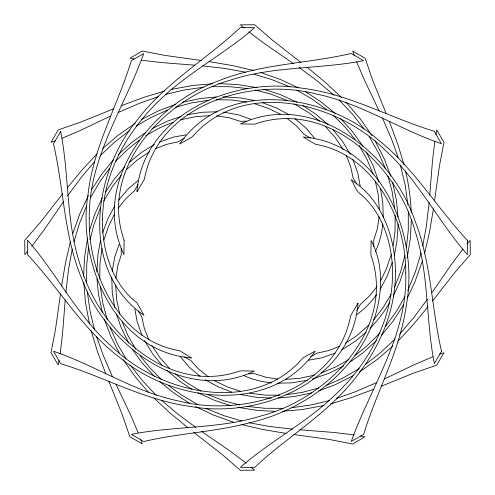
<?xml version="1.0" encoding="UTF-8"?>
<svg xmlns="http://www.w3.org/2000/svg" width="495" height="495" viewBox="0 0 495 495"><rect width="100%" height="100%" fill="white"/><g stroke="black" fill="none" stroke-linecap="round" stroke-linejoin="round"><path stroke-width="0.74" d="M411.357 219.718L410.355 238.646L407.156 257.957M83.636 276.309L84.49 257.938L87.64 237.953M96.834 271.866L97.942 254.541L100.516 240.422M398.153 223.95L396.91 241.61L394.292 255.377M111.752 277.132L112.266 292.892L114.797 307.791M383.248 217.806L382.814 202.894L380.507 188.552M65.222 299.834L62.525 334.007L60.112 354.061M429.765 195.296L432.407 161.723L434.796 141.533M115.88 278.326L117.692 266.118L121.281 254.82L121.201 248.391M379.114 216.742L377.32 228.826L373.719 240.18L373.799 246.609M65.86 292.403L68.558 269.311L72.258 249.103M429.146 202.486L426.356 226.246L422.674 246.182M112.155 271.39L114.791 256.701L119.171 244.431M382.808 224.025C381.824 233.498 379.473 242.872 375.396 251.497M60.514 293.683L55.415 329.973L50.997 352.644L58.212 364.976L59.041 360.564M434.591 200.586L439.436 165.974L444.003 142.356L436.788 130.024L435.953 134.467M61.578 286.122L65.532 262.641L70.482 241.412M406.426 247.543L408.27 230.367L408.325 211.872M433.447 208.723L429.549 231.957L424.463 253.811M88.525 247.797L86.73 264.615L86.65 282.936M393.216 245.631L395.016 231.524L395.202 215.381M101.964 248.434L99.928 264.287L99.755 278.994M90.003 239.716L94.019 224.452L100.454 207.751M404.922 255.63L400.579 271.786L394.552 287.236M421.066 252.951L415.491 271.613L407.732 290.695M74.002 241.764L79.287 224.025L86.761 205.382M89.292 231.109L94.607 214.651L102.23 197.951M391.217 254.554L386.638 268.309L381.002 280.009M103.87 240.106L108.516 226.314L114.215 214.607M405.615 264.268L400.164 280.956L393.278 296.09M422.396 260.933L414.977 281.692L407.342 298.046M72.703 233.733L79.85 213.741L88.469 195.432M392.325 262.455L386.966 276.587L380.259 289.117M102.694 232.489L108.133 218.208L114.772 205.833M404.786 296.703L396.613 311.009L385.512 326.508M103.808 200.908L112.569 186.392L121.108 175.403M90.727 197.288L100.132 181.3L109.475 168.498M390.994 294.476L382.845 308.001L373.706 319.807M138.025 184.499L134.535 190.73L125.928 198.551L118.373 207.987M356.975 310.501L360.465 304.27L369.536 295.942L376.899 286.611M91.779 189.492L101.494 174.5L113.565 159.582M389.812 302.321C384.293 311.745 377.679 320.543 370.043 328.358M403.759 304.586L393.123 321.032L381.268 335.585M105.584 191.986L114.079 179.314L124.796 166.79M432.011 292.613L451.013 264.974L462.955 249.047M63.496 201.657L43.696 230.435L31.791 246.275M67.642 195.717L81.298 177.334L94.273 161.995M427.364 299.271L413.808 317.524L399.508 334.329M376.627 294.525C371.157 302.16 364.561 309.047 356.876 314.48M118.732 199.98L128.174 188.911L137.926 180.656M432.457 301.096L454.979 272.256L470.25 254.696L470.163 240.409L466.927 244.19M62.593 193.842L40.33 222.366L24.75 240.304L24.837 254.591L27.708 251.243M67.209 187.945L82.09 169.915L97.063 153.889M428.045 306.739L412.168 325.933L397.782 341.253M380.042 332.937L366.931 345.962L355.101 355.361M115.706 161.222L127.017 149.973L139.281 140.091M99.693 156.222L114.407 142.331L130.043 130.166M395.27 338.821L380.327 352.898L365.298 364.592M376.627 340.48L362.519 353.17L349.427 362.489M118.472 154.415L132.443 141.861L145.487 132.567M368.899 324.998L356.487 335.944L345.498 343.183M126.491 169.606L137.48 159.848L149.515 151.804M102.719 148.451L117.996 135.364L135.383 123.162M392.931 345.943L377.555 359.209L359.389 371.986M366.281 332.083L355.33 341.265L341.736 349.885M129.214 162.453L141.23 152.608L154.459 144.497M136.175 126.058L150.585 117.699L167.588 110.026M145.666 135.748L160.015 127.685L173.077 122.222M359.265 368.657L342.138 378.465L326.131 385.463M348.969 359.5L336.427 366.609L321.249 373.013M184.19 138.198L178.052 141.848L166.623 144.348L155.288 148.785M310.81 356.802L316.949 353.152L328.631 350.578L339.657 346.24M343.771 365.885L328.804 373.317L312.258 379.059M353.678 375.408L335.294 384.671L318.743 390.858M141.737 119.351L158.078 111.041L175.719 104.315M151.971 128.688L167.502 121.133L181.139 116.375M110.577 116.028L80.778 130.247L62.29 138.198M384.423 378.972L414.222 364.753L432.71 356.802M118.218 112.452L139.46 103.313L158.629 96.494M376.782 382.548L355.54 391.687L336.371 398.506M159.545 142.046L173.343 137.127L186.021 134.826M335.134 353.09L321.589 357.891L308.484 360.218M113.609 108.82L80.79 122.098L58.187 129.894L51.121 142.306L55.304 140.84M381.391 386.18L414.21 372.902L436.813 365.106L443.879 352.694L439.696 354.16M121.126 105.782L143.81 97.342L164.488 91.092M373.874 389.219L351.19 397.658L330.512 403.908M175.279 107.285L191.633 102.861L208.445 100.281M318.811 388.012L302.488 392.325L286.03 394.769M165.701 94.384L183.565 90.115L203.197 87.275M329.299 400.616L311.435 404.885L291.803 407.725M180.725 119.79L195.376 116.678L210.059 115.632M314.387 375.179L299.32 378.372L285.312 379.38M182.451 102.329L200.494 98.511L216.167 96.977M311.887 392.857L294.407 396.501L278.184 398.042M170.967 89.49L192.815 85.443L212.732 83.748M324.033 405.51L302.185 409.557L282.268 411.252M187.209 114.797L202.108 112.266L217.868 111.752M307.537 380.253L291.963 382.821L277.175 383.248M279.929 395.189L265.363 395.14L249.672 393.271M212.064 86.65L230.385 86.73L247.203 88.525M282.936 408.35L264.615 408.27L247.797 406.475M216.006 99.755L230.713 99.928L246.566 101.964M246.609 121.201L240.18 121.281L228.882 117.692L216.674 115.88M248.391 373.799L254.82 373.719L266.298 377.351L277.745 379.083M218.691 83.636L237.062 84.49L257.047 87.64M271.279 398.159L256.385 397.281L240.422 394.484M275.554 411.357L257.938 410.51L237.953 407.36M223.134 96.834L240.459 97.942L254.579 100.516M194.801 65.192L161.197 62.543L141.607 60.217M299.834 429.778L334.007 432.475L354.061 434.888M202.597 65.86L224.773 68.428L245.471 72.165M292.403 429.14L269.311 426.443L249.103 422.742M223.61 112.155L238.299 114.791L250.569 119.171M271.755 382.882C262.115 381.954 252.561 379.628 243.775 375.526M201.446 60.526L165.126 55.428L142.356 50.997L130.024 58.212L134.096 58.979M293.683 434.486L329.973 439.585L352.644 444.003L364.976 436.788L360.564 435.959M286.122 433.422L262.641 429.468L241.412 424.518M209.051 61.603L232.576 65.575L253.985 70.593M255.284 90.003L270.548 94.019L287.249 100.454M239.716 404.997L224.452 400.981L207.751 394.546M241.764 420.998L224.025 415.713L205.382 408.239M263.891 89.292L280.349 94.607L297.05 102.23M231.109 405.708L214.651 400.393L197.951 392.77M253.861 74.163L271.526 79.478L289.99 86.928M240.459 391.217L228.022 387.177L214.7 380.841M254.894 103.87L268.686 108.516L280.393 114.215M260.803 72.561L280.962 79.726L298.466 87.887M233.733 422.297L213.741 415.15L195.432 406.531M262.511 102.694L276.792 108.133L289.167 114.772M231.604 392.028L218.196 386.861L205.091 379.752M296.833 90.276L311.64 98.783L326.465 109.451M294.092 103.808L308.602 112.569L319.597 121.108M200.908 391.192L186.398 382.431L175.403 373.892M197.288 404.273L181.3 394.868L168.498 385.525M310.501 138.025L304.27 134.535L296.449 125.928L287.013 118.373M184.499 356.975L190.73 360.465L198.377 368.905L208.475 376.955M189.492 403.221L174.5 393.506L159.582 381.435M305.774 91.94L320.222 101.296L335.715 113.85M303.014 105.584L315.686 114.079L328.21 124.796M191.986 389.417L179.314 380.921L166.79 370.204M293.721 63.731L264.695 43.77L248.886 31.915M201.657 431.504L230.435 451.304L246.275 463.209M299.073 67.462L317.252 80.939L334.106 95.244M195.717 427.358L177.334 413.702L161.995 400.727M295.02 118.732L306.089 128.174L314.344 137.926M200.011 376.293L189.22 367.135L180.316 356.586M300.737 62.296L271.984 39.81L254.696 24.75L240.409 24.837L244.122 28.017M193.842 432.407L222.366 454.67L240.304 470.25L254.591 470.163L251.243 467.292M187.945 427.791L169.915 412.91L153.889 397.937M306.943 67.153L326.156 83.08L341.389 97.422M333.197 115.193L345.176 127.184L355.175 139.658M161.222 379.294L149.973 367.983L140.091 355.719M156.222 395.307L142.331 380.593L130.166 364.957M339.056 99.934L352.452 114.122L363.998 128.836M154.415 376.528L141.861 362.557L132.567 349.513M340.61 118.497L352.619 131.794L362.909 146.254M325.394 126.491L335.152 137.48L343.196 149.515M169.606 368.509L159.848 357.52L151.804 345.485M345.993 102.193L360.447 119.134L371.955 135.673M148.451 392.281L135.364 377.004L123.162 359.618M332.547 129.214L342.392 141.23L350.503 154.459M162.453 365.786L152.608 353.77L144.497 340.541M135.748 349.334L127.685 334.985L122.222 321.923M126.058 358.825L117.699 344.409L110.026 327.412M359.184 145.555L367.036 159.44L373.069 173.931M369.239 136.614L378.824 153.555L385.265 168.35M356.802 184.19L353.152 178.052L350.652 166.623L346.215 155.288M138.198 310.81L141.848 316.949L144.348 328.377L148.785 339.712M374.95 140.648L384.491 159.415L390.778 176.171M366.25 151.878L373.174 165.856L378.786 181.721M119.351 353.263L111.041 336.922L104.315 319.281M128.688 343.029L121.133 327.498L116.375 313.861M116.028 384.423L130.247 414.222L138.198 432.71M379.176 111.01L364.728 80.728L356.623 61.838M382.468 118.045L391.867 139.918L398.184 157.62M112.452 376.782L103.313 355.54L96.494 336.371M352.954 159.545L357.873 173.343L360.174 186.021M142.046 335.455L137.127 321.657L134.826 308.979M385.976 113.101L372.63 80.06L365.106 58.193L352.694 51.121L354.327 55.762M108.82 381.391L122.098 414.21L129.894 436.813L142.306 443.879L140.84 439.696M105.782 373.874L97.342 351.19L91.092 330.512M389.33 121.399L398.215 145.468L404.013 164.891M107.285 319.721L102.861 303.367L100.281 286.555M387.975 176.078L392.102 191.417L394.744 208.673M400.523 165.398L405.213 185.303L407.88 204.942M94.384 329.299L90.115 311.435L87.275 291.803M375.321 181.158L378.199 194.547L379.374 209.868M392.615 182.401L396.421 200.209L398.036 217.107M119.79 314.276L116.678 299.624L115.632 284.941M102.329 312.549L98.511 294.506L96.977 278.834M405.454 170.713C408.721 184.548 410.776 198.687 411.252 212.899M89.49 324.033L85.443 302.185L83.748 282.268M89.292 218.351C87.702 274.075 119.734 340.696 179.487 350.695L191.757 357.996C114.797 352.001 76.546 262.084 88.11 193.656C93.555 146.693 117.785 105.293 131.317 60.65L143.729 53.578C124.233 108.046 88.376 158.227 89.292 218.351M380.624 280.3C380.389 352.384 316.317 407.571 249.969 422.668C215.146 432.03 178.794 433.15 143.773 441.546L131.441 434.325C174.661 425.768 219.693 429.122 262.041 415.645C328.754 398.178 396.514 327.603 370.873 254.801L371.064 240.527C377.654 252.66 380.494 266.564 380.624 280.3M405.721 273.042C407.979 334.645 371.231 385.853 351.271 441.422L363.683 434.35C376.949 390.487 400.616 349.841 406.543 303.843C419.141 234.803 381.206 143.173 303.243 137.004L315.513 144.305C373.762 154.298 406.339 218.153 405.721 273.042M27.677 240.403L27.59 254.69C59.196 288.399 82.733 329.614 120.093 357.78C173.578 402.664 271.303 415.101 315.321 351.023L302.86 357.996C253.929 415.342 161.061 394.15 112.452 347.199C77.752 316.961 57.637 274.688 27.677 240.403M395.406 271.204C396.136 328.859 361.369 380.358 317.963 415.528C297.136 433.137 274.49 448.581 254.69 467.41L240.403 467.323C270.047 441.181 305.929 423.089 334.447 395.548C369.654 362.953 394.527 316.429 392.424 267.548C391.65 249.542 387.208 231.505 378.26 215.777C375.068 210.202 371.312 204.949 366.943 200.24C364.926 198.074 362.786 196.026 360.515 194.127C355.583 190.81 354.445 184.276 351.023 179.679C381.404 198.91 395.208 236.486 395.406 271.204M467.41 240.31L467.323 254.597C438.038 221.135 418.287 180.013 384.931 149.985C336.414 101.525 241.999 78.755 192.134 137.004L179.679 143.977C224.65 78.755 324.305 92.843 377.778 139.491C413.603 167.533 436.602 207.504 467.41 240.31M102.484 219.384C101.945 250.062 111.994 283.412 137.004 302.86L143.977 315.321C79.899 271.303 92.336 173.578 137.22 120.093C165.386 82.733 206.601 59.196 240.31 27.59L254.597 27.677C233.473 46.443 208.964 60.767 186.473 77.746C140.828 110.626 103.319 161.234 102.484 219.384M124.127 240.199L123.936 254.473C90.276 183.837 150.715 105.138 216.847 81.557C259.627 63.719 306.634 63.892 351.227 53.454L363.553 60.675C319.269 69.418 273.03 65.798 229.804 80.339C164.377 98.66 98.814 168.69 124.127 240.199M137.053 190.377L137.004 191.757L144.305 179.487C158.146 104.866 250.024 77.016 315.866 93.908C360.527 102.948 398.729 129.176 441.422 143.729L434.35 131.317C389.707 117.785 348.307 93.555 301.344 88.11C233.232 76.688 144.33 114.166 137.053 190.377M357.996 303.243C351.827 381.268 260.085 419.203 191.014 406.525C145.066 400.573 104.47 376.93 60.65 363.683L53.578 351.271C96.271 365.83 134.473 392.052 179.134 401.092C244.976 417.984 336.854 390.134 350.695 315.513L357.996 303.243M60.675 131.447L53.454 143.773C64.065 189.238 63.787 237.254 82.591 280.677C106.815 345.671 184.87 404.335 254.473 371.064L240.199 370.873C169.736 395.92 100.169 332.114 81.168 267.746C65.73 223.82 69.56 176.597 60.675 131.447M441.546 351.227L434.325 363.559C425.626 319.485 429.19 273.488 414.866 230.435C396.687 164.717 326.626 98.802 254.801 124.127L240.527 123.936C312.518 89.756 392.034 152.578 414.736 220.17C431.355 262.09 431.343 307.779 441.546 351.227"/></g></svg>
